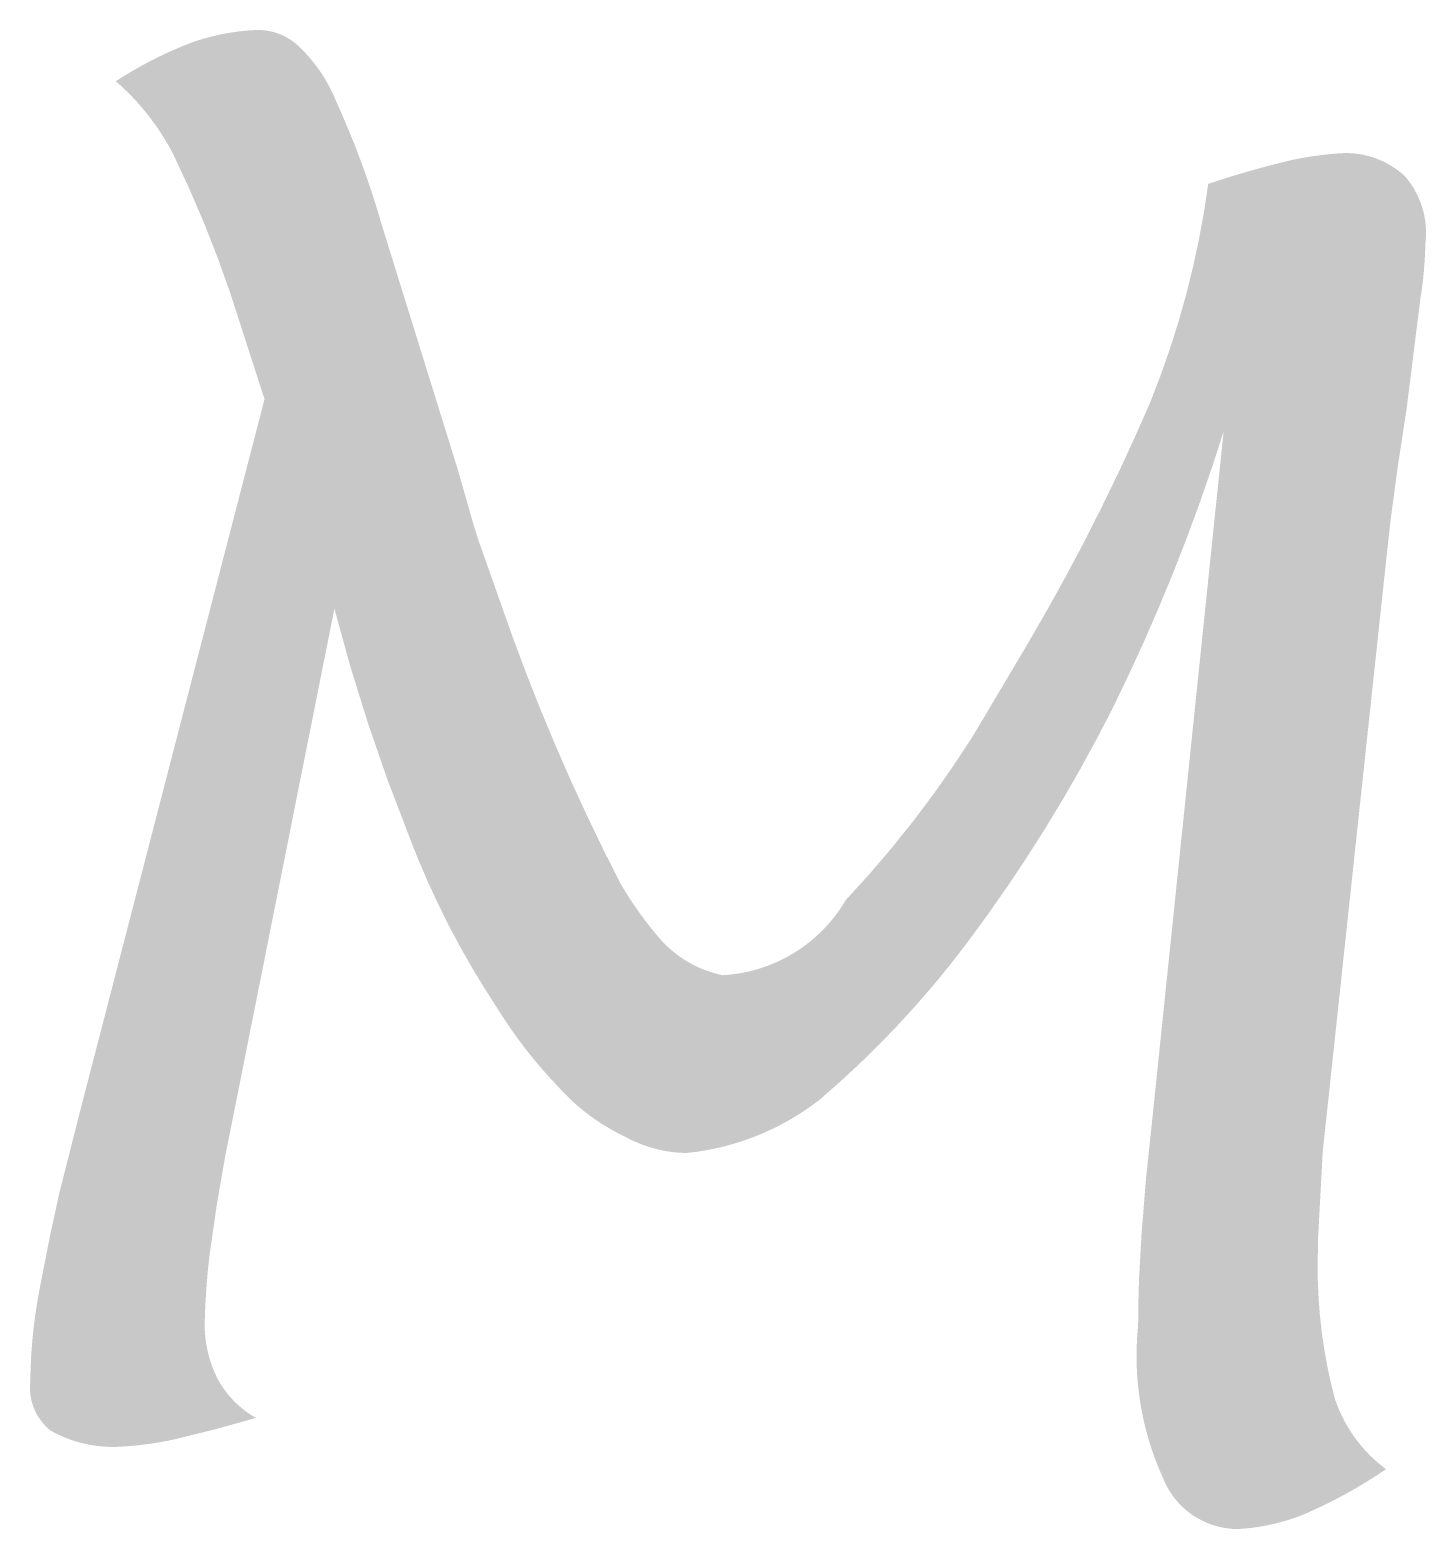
# Model space of a CAD drawing. Header units: millimetres. Extents: x 936 to 2708, y -212 to 661.
# Drawn here: x 2517.85 to 2524.36, y -88.23 to -81.25 of the extents above; entities that cross this region are included whole.
import ezdxf

# ---------------------------------------------------------------- set-up
doc = ezdxf.new("R2010")
doc.units = ezdxf.units.MM
doc.header["$MEASUREMENT"] = 0
doc.layers.add('Text Raster', color=1, linetype='Continuous')

msp = doc.modelspace()

# ---------------------------------------------------------------- hatches: boundary and pattern name
at = {"layer": 'Text Raster', "lineweight": 0}
msp.add_hatch(color=7, dxfattribs=at).paths.add_polyline_path([(2519.2723, -83.9415), (2519.2723, -83.9495), (2519.3462, -84.2172), (2519.4287, -84.4825), (2519.5195, -84.7451), (2519.6187, -85.0046), (2519.6599, -85.1092), (2519.7041, -85.2128), (2519.7513, -85.3152), (2519.8013, -85.4162), (2519.8541, -85.5158), (2519.9097, -85.6139), (2519.968, -85.7103), (2520.0605, -85.8549), (2520.0937, -85.9042), (2520.1281, -85.9525), (2520.1639, -85.9999), (2520.201, -86.0463), (2520.2393, -86.0917), (2520.2788, -86.136), (2520.3353, -86.1963), (2520.3516, -86.213), (2520.3683, -86.2294), (2520.3854, -86.2454), (2520.4029, -86.261), (2520.4209, -86.2762), (2520.4392, -86.291), (2520.4578, -86.3052), (2520.4769, -86.3191), (2520.4962, -86.3324), (2520.5158, -86.3453), (2520.5358, -86.3577), (2520.556, -86.3696), (2520.5765, -86.3809), (2520.5972, -86.3918), (2520.6181, -86.4021), (2520.6355, -86.4116), (2520.6533, -86.4206), (2520.6714, -86.429), (2520.6898, -86.4368), (2520.7084, -86.444), (2520.7272, -86.4506), (2520.7462, -86.4565), (2520.7654, -86.4618), (2520.7834, -86.4663), (2520.8016, -86.4703), (2520.82, -86.4737), (2520.8384, -86.4765), (2520.8569, -86.4787), (2520.8755, -86.4803), (2520.8941, -86.4813), (2520.9127, -86.4818), (2520.9541, -86.4768), (2520.9954, -86.4704), (2521.0366, -86.4626), (2521.0777, -86.4533), (2521.0981, -86.4481), (2521.1185, -86.4425), (2521.1388, -86.4366), (2521.159, -86.4303), (2521.179, -86.4237), (2521.199, -86.4167), (2521.2189, -86.4093), (2521.2386, -86.4016), (2521.2582, -86.3936), (2521.2777, -86.3852), (2521.297, -86.3765), (2521.3161, -86.3674), (2521.335, -86.3581), (2521.3538, -86.3484), (2521.3724, -86.3383), (2521.3908, -86.328), (2521.4269, -86.3064), (2521.4622, -86.2837), (2521.4965, -86.2598), (2521.5299, -86.2349), (2521.6245, -86.152), (2521.7169, -86.0665), (2521.807, -85.9783), (2521.8946, -85.8877), (2521.9797, -85.7946), (2522.0621, -85.6993), (2522.1418, -85.6018), (2522.2187, -85.5023), (2522.3129, -85.3737), (2522.4044, -85.2429), (2522.493, -85.1102), (2522.5788, -84.9755), (2522.6616, -84.8389), (2522.7413, -84.7006), (2522.818, -84.5607), (2522.8916, -84.4193), (2522.9677, -84.2618), (2523.0407, -84.1027), (2523.1107, -83.9422), (2523.1776, -83.7804), (2523.2413, -83.6173), (2523.3019, -83.453), (2523.3592, -83.2876), (2523.4132, -83.1212), (2523.0787, -86.3464), (2523.0516, -86.6029), (2523.0309, -86.86), (2523.0191, -87.0729), (2523.0161, -87.1795), (2523.0151, -87.2861), (2523.0111, -87.3309), (2523.0087, -87.3759), (2523.0077, -87.4212), (2523.0082, -87.4666), (2523.0103, -87.5121), (2523.0138, -87.5576), (2523.0189, -87.6029), (2523.0255, -87.6481), (2523.0336, -87.6931), (2523.0432, -87.7377), (2523.0542, -87.7819), (2523.0667, -87.8257), (2523.0806, -87.8689), (2523.0959, -87.9116), (2523.1126, -87.9535), (2523.1305, -87.9948), (2523.133, -88.001), (2523.1356, -88.0072), (2523.1383, -88.0134), (2523.1412, -88.0196), (2523.1442, -88.0257), (2523.1473, -88.0318), (2523.1505, -88.0379), (2523.1539, -88.044), (2523.1574, -88.05), (2523.161, -88.056), (2523.1648, -88.0619), (2523.1687, -88.0678), (2523.1727, -88.0737), (2523.1768, -88.0794), (2523.181, -88.0852), (2523.1854, -88.0908), (2523.1899, -88.0964), (2523.1945, -88.1019), (2523.1992, -88.1073), (2523.204, -88.1127), (2523.209, -88.118), (2523.2141, -88.1232), (2523.2192, -88.1283), (2523.2245, -88.1333), (2523.2299, -88.1382), (2523.2354, -88.143), (2523.241, -88.1477), (2523.2467, -88.1523), (2523.2524, -88.1568), (2523.2583, -88.1612), (2523.2643, -88.1655), (2523.2703, -88.1697), (2523.2764, -88.1737), (2523.2826, -88.1776), (2523.2889, -88.1814), (2523.2952, -88.1851), (2523.3016, -88.1886), (2523.3081, -88.192), (2523.3146, -88.1953), (2523.3212, -88.1985), (2523.3278, -88.2015), (2523.3345, -88.2044), (2523.3412, -88.2071), (2523.348, -88.2097), (2523.3547, -88.2122), (2523.3616, -88.2145), (2523.3684, -88.2167), (2523.3753, -88.2188), (2523.3821, -88.2207), (2523.389, -88.2225), (2523.3959, -88.2242), (2523.4028, -88.2257), (2523.4098, -88.2271), (2523.4167, -88.2283), (2523.4236, -88.2295), (2523.4305, -88.2304), (2523.4373, -88.2313), (2523.4442, -88.232), (2523.4511, -88.2326), (2523.4579, -88.2331), (2523.4647, -88.2334), (2523.4714, -88.2336), (2523.4782, -88.2337), (2523.4849, -88.2337), (2523.5047, -88.2322), (2523.5246, -88.2303), (2523.5445, -88.2281), (2523.5643, -88.2254), (2523.5841, -88.2223), (2523.6039, -88.2188), (2523.6235, -88.2149), (2523.6431, -88.2106), (2523.6626, -88.2059), (2523.682, -88.2008), (2523.7013, -88.1953), (2523.7204, -88.1894), (2523.7394, -88.1831), (2523.7583, -88.1765), (2523.777, -88.1694), (2523.7955, -88.162), (2523.8442, -88.14), (2523.8925, -88.1169), (2523.9402, -88.0926), (2523.9874, -88.0672), (2524.034, -88.0407), (2524.0799, -88.0132), (2524.1252, -87.9846), (2524.1697, -87.955), (2524.1595, -87.9472), (2524.1495, -87.9393), (2524.1396, -87.9312), (2524.1298, -87.9229), (2524.1201, -87.9143), (2524.1106, -87.9056), (2524.1012, -87.8966), (2524.0921, -87.8875), (2524.083, -87.8782), (2524.0741, -87.8687), (2524.0655, -87.859), (2524.0569, -87.8492), (2524.0486, -87.8391), (2524.0405, -87.829), (2524.0325, -87.8186), (2524.0248, -87.8081), (2524.0172, -87.7975), (2524.0099, -87.7867), (2524.0028, -87.7758), (2523.9959, -87.7647), (2523.9892, -87.7535), (2523.9827, -87.7423), (2523.9765, -87.7309), (2523.9705, -87.7194), (2523.9647, -87.7078), (2523.9591, -87.6961), (2523.9538, -87.6843), (2523.9487, -87.6725), (2523.9439, -87.6605), (2523.9393, -87.6486), (2523.9349, -87.6365), (2523.9308, -87.6245), (2523.912, -87.5489), (2523.8958, -87.4726), (2523.882, -87.3958), (2523.8707, -87.3185), (2523.862, -87.2409), (2523.8558, -87.1631), (2523.8522, -87.0852), (2523.8512, -87.0073), (2523.8532, -86.8778), (2523.8751, -86.4738), (2524.1458, -83.9494), (2524.1896, -83.5433), (2524.225, -83.2801), (2524.2652, -83.0177), (2524.329, -82.5081), (2524.3385, -82.4428), (2524.3424, -82.41), (2524.3457, -82.3771), (2524.3484, -82.3442), (2524.3505, -82.3112), (2524.352, -82.2783), (2524.3529, -82.2453), (2524.354, -82.2351), (2524.3549, -82.2247), (2524.3555, -82.2144), (2524.3559, -82.2039), (2524.356, -82.1934), (2524.3558, -82.1829), (2524.3554, -82.1723), (2524.3546, -82.1618), (2524.3536, -82.1512), (2524.3523, -82.1406), (2524.3507, -82.13), (2524.3489, -82.1195), (2524.3467, -82.109), (2524.3443, -82.0985), (2524.3416, -82.0882), (2524.3386, -82.0778), (2524.3353, -82.0676), (2524.3318, -82.0575), (2524.328, -82.0474), (2524.324, -82.0375), (2524.3196, -82.0277), (2524.3151, -82.0181), (2524.3103, -82.0085), (2524.3052, -81.9992), (2524.3, -81.99), (2524.2945, -81.981), (2524.2888, -81.9721), (2524.2829, -81.9634), (2524.2767, -81.955), (2524.2704, -81.9467), (2524.264, -81.9386), (2524.2573, -81.9307), (2524.2504, -81.9245), (2524.2432, -81.9184), (2524.236, -81.9124), (2524.2285, -81.9065), (2524.2209, -81.9009), (2524.2131, -81.8954), (2524.2052, -81.89), (2524.1971, -81.8848), (2524.1889, -81.8799), (2524.1806, -81.8751), (2524.1721, -81.8704), (2524.1636, -81.866), (2524.1549, -81.8618), (2524.1461, -81.8578), (2524.1372, -81.854), (2524.1282, -81.8504), (2524.1191, -81.847), (2524.11, -81.8439), (2524.1008, -81.841), (2524.0915, -81.8382), (2524.0822, -81.8358), (2524.0728, -81.8335), (2524.0634, -81.8315), (2524.054, -81.8296), (2524.0446, -81.8281), (2524.0351, -81.8267), (2524.0257, -81.8256), (2524.0162, -81.8247), (2524.0068, -81.824), (2523.9974, -81.8235), (2523.988, -81.8233), (2523.9786, -81.8232), (2523.9455, -81.8252), (2523.9124, -81.8279), (2523.8794, -81.8313), (2523.8464, -81.8354), (2523.8135, -81.8402), (2523.7808, -81.8458), (2523.7482, -81.8521), (2523.7158, -81.8591), (2523.6214, -81.8829), (2523.5275, -81.9088), (2523.4342, -81.9367), (2523.3415, -81.9666), (2523.3219, -82.0971), (2523.2981, -82.227), (2523.2702, -82.3563), (2523.2382, -82.4848), (2523.2022, -82.6121), (2523.1623, -82.7382), (2523.1184, -82.8628), (2523.0708, -82.9859), (2522.9984, -83.1501), (2522.923, -83.3131), (2522.8446, -83.4747), (2522.7634, -83.6349), (2522.6792, -83.7936), (2522.5922, -83.9508), (2522.5024, -84.1062), (2522.2462, -84.5381), (2522.1577, -84.6734), (2522.0649, -84.8058), (2521.9679, -84.9351), (2521.8668, -85.0613), (2521.7619, -85.1841), (2521.6533, -85.3032), (2521.6424, -85.3212), (2521.6309, -85.3391), (2521.6188, -85.3567), (2521.606, -85.374), (2521.5927, -85.391), (2521.5788, -85.4077), (2521.5643, -85.424), (2521.5492, -85.44), (2521.5336, -85.4555), (2521.5175, -85.4706), (2521.5009, -85.4853), (2521.4837, -85.4994), (2521.4661, -85.513), (2521.4481, -85.5261), (2521.4296, -85.5386), (2521.4107, -85.5506), (2521.3915, -85.5619), (2521.3719, -85.5726), (2521.352, -85.5827), (2521.3319, -85.5922), (2521.3115, -85.601), (2521.2909, -85.6091), (2521.2701, -85.6166), (2521.2491, -85.6234), (2521.2281, -85.6295), (2521.2069, -85.6349), (2521.1857, -85.6397), (2521.1645, -85.6438), (2521.1433, -85.6472), (2521.1221, -85.65), (2521.101, -85.6521), (2521.0799, -85.6536), (2521.07, -85.6514), (2521.0601, -85.6491), (2521.0501, -85.6465), (2521.0402, -85.6438), (2521.0304, -85.6409), (2521.0206, -85.6377), (2521.0108, -85.6344), (2521.0011, -85.6309), (2520.9914, -85.6272), (2520.9818, -85.6233), (2520.9722, -85.6192), (2520.9628, -85.6149), (2520.9534, -85.6104), (2520.9441, -85.6057), (2520.9348, -85.6009), (2520.9257, -85.5959), (2520.9167, -85.5907), (2520.9078, -85.5853), (2520.899, -85.5798), (2520.8903, -85.574), (2520.8817, -85.5682), (2520.8733, -85.5621), (2520.8649, -85.5559), (2520.8567, -85.5496), (2520.8487, -85.5431), (2520.8408, -85.5365), (2520.833, -85.5297), (2520.8254, -85.5228), (2520.8179, -85.5157), (2520.8106, -85.5086), (2520.8035, -85.5013), (2520.7965, -85.4939), (2520.7694, -85.4622), (2520.7431, -85.4299), (2520.7175, -85.397), (2520.6928, -85.3634), (2520.6689, -85.3292), (2520.6458, -85.2945), (2520.6235, -85.2593), (2520.6022, -85.2235), (2520.5224, -85.0649), (2520.4454, -84.9048), (2520.3713, -84.7434), (2520.3, -84.5805), (2520.2318, -84.4165), (2520.1664, -84.2512), (2520.1041, -84.0849), (2519.9473, -83.6415), (2519.9318, -83.5945), (2519.9173, -83.5473), (2519.8457, -83.2965), (2519.4993, -82.1816), (2519.4531, -82.0293), (2519.4279, -81.9538), (2519.4012, -81.8788), (2519.3731, -81.8043), (2519.3435, -81.7303), (2519.3126, -81.657), (2519.2654, -81.5496), (2519.2573, -81.5325), (2519.2487, -81.5156), (2519.2396, -81.4988), (2519.2302, -81.4823), (2519.2202, -81.4661), (2519.2099, -81.4501), (2519.1991, -81.4344), (2519.1879, -81.419), (2519.1763, -81.4039), (2519.1644, -81.3891), (2519.1521, -81.3747), (2519.1394, -81.3606), (2519.1264, -81.3468), (2519.1083, -81.3287), (2519.1033, -81.324), (2519.0983, -81.3194), (2519.0931, -81.3149), (2519.0878, -81.3106), (2519.0824, -81.3063), (2519.0768, -81.3022), (2519.0711, -81.2982), (2519.0653, -81.2943), (2519.0594, -81.2906), (2519.0534, -81.287), (2519.0473, -81.2836), (2519.0411, -81.2803), (2519.0348, -81.2772), (2519.0284, -81.2742), (2519.022, -81.2714), (2519.0155, -81.2688), (2519.0089, -81.2663), (2519.0023, -81.264), (2518.9956, -81.2619), (2518.9889, -81.2599), (2518.9821, -81.2581), (2518.9753, -81.2565), (2518.9685, -81.2551), (2518.9617, -81.2538), (2518.9548, -81.2528), (2518.948, -81.2518), (2518.9411, -81.2511), (2518.9343, -81.2505), (2518.9275, -81.2502), (2518.9207, -81.2499), (2518.9139, -81.2499), (2518.8942, -81.2508), (2518.8744, -81.252), (2518.8547, -81.2537), (2518.8349, -81.2557), (2518.8152, -81.2581), (2518.7955, -81.2609), (2518.7759, -81.2641), (2518.7563, -81.2677), (2518.7369, -81.2716), (2518.7175, -81.2759), (2518.6981, -81.2806), (2518.6789, -81.2857), (2518.6598, -81.2911), (2518.6409, -81.2969), (2518.6221, -81.3031), (2518.6034, -81.3096), (2518.5577, -81.3278), (2518.5124, -81.3473), (2518.4676, -81.368), (2518.4234, -81.3898), (2518.3798, -81.4129), (2518.3368, -81.4371), (2518.2945, -81.4624), (2518.253, -81.4887), (2518.2732, -81.5066), (2518.2929, -81.525), (2518.3123, -81.5439), (2518.3313, -81.5633), (2518.3498, -81.5831), (2518.3678, -81.6034), (2518.3854, -81.6242), (2518.4025, -81.6453), (2518.419, -81.6668), (2518.4351, -81.6888), (2518.4506, -81.711), (2518.4656, -81.7337), (2518.48, -81.7566), (2518.4938, -81.7799), (2518.5071, -81.8034), (2518.5198, -81.8272), (2518.5941, -81.9862), (2518.6634, -82.1475), (2518.7276, -82.3109), (2518.7865, -82.4762), (2518.9458, -82.9699), (2518.0858, -86.2907), (2517.9895, -86.6709), (2517.9478, -86.8626), (2517.898, -87.116), (2517.8871, -87.1772), (2517.8777, -87.2388), (2517.8699, -87.3005), (2517.8637, -87.3625), (2517.8591, -87.4246), (2517.8562, -87.4867), (2517.8548, -87.5488), (2517.8541, -87.5565), (2517.8537, -87.5643), (2517.8534, -87.5721), (2517.8534, -87.58), (2517.8537, -87.5879), (2517.8542, -87.5959), (2517.855, -87.6039), (2517.856, -87.6119), (2517.8573, -87.6199), (2517.8588, -87.6278), (2517.8606, -87.6358), (2517.8627, -87.6437), (2517.865, -87.6515), (2517.8675, -87.6593), (2517.8703, -87.667), (2517.8734, -87.6746), (2517.8767, -87.6821), (2517.8803, -87.6895), (2517.884, -87.6968), (2517.888, -87.7039), (2517.8922, -87.7109), (2517.8967, -87.7177), (2517.9013, -87.7244), (2517.9061, -87.7309), (2517.9111, -87.7372), (2517.9163, -87.7433), (2517.9216, -87.7492), (2517.9271, -87.755), (2517.9327, -87.7605), (2517.9385, -87.7658), (2517.9444, -87.7709), (2517.9504, -87.7758), (2517.9672, -87.7848), (2517.9843, -87.7933), (2518.0017, -87.8013), (2518.0195, -87.8087), (2518.0375, -87.8156), (2518.0557, -87.8219), (2518.0742, -87.8276), (2518.0928, -87.8327), (2518.1116, -87.8372), (2518.1305, -87.8411), (2518.1496, -87.8443), (2518.1686, -87.847), (2518.1878, -87.849), (2518.2069, -87.8504), (2518.226, -87.8512), (2518.245, -87.8514), (2518.2806, -87.8498), (2518.3162, -87.8474), (2518.3517, -87.8441), (2518.3872, -87.84), (2518.4226, -87.8351), (2518.4578, -87.8294), (2518.4928, -87.8229), (2518.5277, -87.8156), (2518.7176, -87.7687), (2518.906, -87.7161), (2518.899, -87.7121), (2518.8921, -87.7079), (2518.8853, -87.7037), (2518.8785, -87.6993), (2518.8718, -87.6948), (2518.8652, -87.6901), (2518.8586, -87.6854), (2518.8521, -87.6805), (2518.8457, -87.6755), (2518.8394, -87.6704), (2518.8332, -87.6651), (2518.827, -87.6598), (2518.8209, -87.6543), (2518.815, -87.6487), (2518.8091, -87.643), (2518.8034, -87.6372), (2518.7977, -87.6314), (2518.7921, -87.6254), (2518.7867, -87.6193), (2518.7814, -87.6131), (2518.7761, -87.6068), (2518.771, -87.6005), (2518.766, -87.594), (2518.7612, -87.5875), (2518.7564, -87.5809), (2518.7518, -87.5743), (2518.7473, -87.5675), (2518.743, -87.5607), (2518.7387, -87.5539), (2518.7346, -87.5469), (2518.7306, -87.5399), (2518.7268, -87.5329), (2518.7197, -87.5182), (2518.713, -87.5032), (2518.7067, -87.4879), (2518.7008, -87.4725), (2518.6954, -87.4568), (2518.6905, -87.441), (2518.686, -87.4251), (2518.682, -87.409), (2518.6784, -87.3928), (2518.6754, -87.3765), (2518.6728, -87.3602), (2518.6707, -87.3437), (2518.6691, -87.3273), (2518.6679, -87.3109), (2518.6672, -87.2945), (2518.6671, -87.2781), (2518.6699, -87.1953), (2518.6749, -87.1125), (2518.6819, -87.03), (2518.691, -86.9476), (2518.7237, -86.7221), (2518.7626, -86.4977)], flags=0)

doc.saveas('drawing.dxf')
